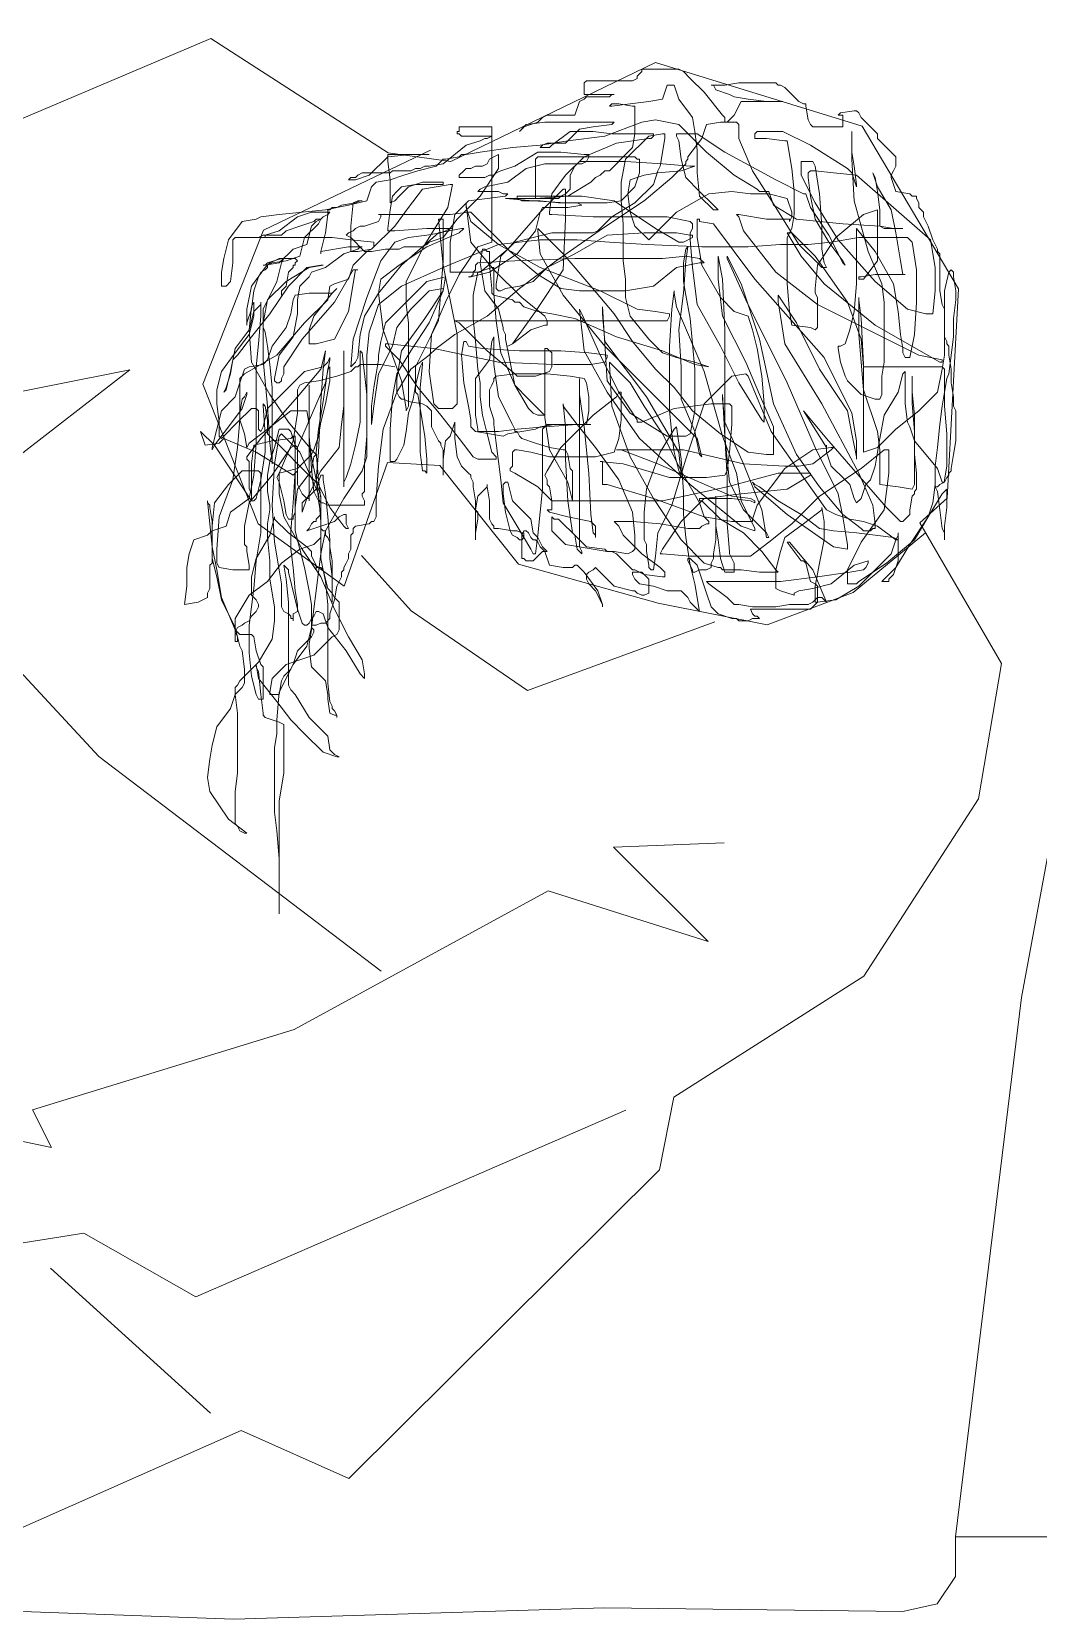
# Model space of a CAD drawing. Extents: x -23.8 to 23.6, y 264.2 to 287.5.
# Drawn here: x -16.142 to -15.783, y 279.706 to 280.273 of the extents above; entities that cross this region are included whole.
import ezdxf

# ---------------------------------------------------------------- set-up
doc = ezdxf.new("R2010")
doc.units = 0
doc.header["$LTSCALE"] = 4
doc.layers.add('MOBILIARIO', color=42, linetype='CONTINUOUS', lineweight=5)

# ---------------------------------------------------------------- blocks, each defined once
blk = doc.blocks.new('C-matri')
at = {"layer": 'MOBILIARIO'}
for points in [[(1.88053, -0.67558), (1.36226, -0.67558), (1.38577, -0.48339), (1.42496, -0.27158), (1.42928, -0.18298), (1.43291, -0.04912), (1.43758, 0.00798)], [(0.99848, -0.68603), (1.1077, -0.63771), (1.14607, -0.65474), (1.25672, -0.54478), (1.26185, -0.51888), (1.32963, -0.47579), (1.37043, -0.41255), (1.37863, -0.36437), (1.34951, -0.31417), (1.35933, -0.30535), (1.36333, -0.23076), (1.32901, -0.17281), (1.25539, -0.15012), (1.18241, -0.18545), (1.16013, -0.18237), (1.09683, -0.14155), (0.91306, -0.2195)], [(1.12205, -0.2331), (1.12205, -0.23145), (1.1237, -0.22981), (1.12452, -0.22487), (1.12617, -0.22323), (1.12617, -0.22241), (1.12699, -0.22241), (1.12699, -0.22158), (1.12782, -0.22076), (1.12699, -0.21994), (1.12205, -0.21994), (1.11712, -0.22158), (1.11629, -0.22241), (1.11547, -0.22241), (1.11629, -0.22241), (1.12123, -0.22158), (1.12617, -0.21665), (1.13111, -0.215), (1.13275, -0.20842), (1.1344, -0.20678), (1.13605, -0.20596), (1.13687, -0.20513), (1.13852, -0.20431), (1.13934, -0.20349), (1.13275, -0.20349), (1.12782, -0.20513), (1.12123, -0.21007), (1.11629, -0.21171), (1.11629, -0.21254), (1.11218, -0.21254), (1.11382, -0.21254), (1.11547, -0.21171), (1.12205, -0.21171), (1.1237, -0.21007), (1.12864, -0.20842), (1.13358, -0.20678), (1.1344, -0.20596), (1.13605, -0.20596), (1.13522, -0.2076), (1.13028, -0.21254), (1.12864, -0.21912), (1.1237, -0.22076), (1.11876, -0.22158), (1.11712, -0.22241), (1.11712, -0.22323), (1.11629, -0.22405), (1.11465, -0.22487), (1.11382, -0.22652), (1.11218, -0.23145), (1.11135, -0.23803), (1.10971, -0.24297), (1.10971, -0.24379), (1.10971, -0.23803), (1.11135, -0.22981), (1.11629, -0.22323), (1.11794, -0.22158), (1.11959, -0.22076), (1.12123, -0.21994), (1.12288, -0.21994), (1.12205, -0.22158), (1.12041, -0.22816), (1.11547, -0.23803), (1.11547, -0.24461), (1.11629, -0.24626), (1.11712, -0.25119), (1.11794, -0.25777), (1.11876, -0.266), (1.11876, -0.29314), (1.11876, -0.29232), (1.11794, -0.28574), (1.11712, -0.27258), (1.11547, -0.25613), (1.11547, -0.24297), (1.11712, -0.23474), (1.1237, -0.22816), (1.13193, -0.22323), (1.13687, -0.22241), (1.13605, -0.22241), (1.13111, -0.22323), (1.12452, -0.22981), (1.11794, -0.23968), (1.11135, -0.2479), (1.10641, -0.25448), (1.10477, -0.25613), (1.10394, -0.26106), (1.1023, -0.266), (1.10148, -0.26764), (1.1023, -0.26682), (1.10394, -0.26024), (1.10559, -0.25202), (1.11053, -0.24544), (1.11218, -0.23886), (1.11465, -0.23639), (1.11465, -0.23557), (1.11465, -0.2405), (1.11382, -0.25037), (1.113, -0.2586), (1.113, -0.2734), (1.11382, -0.27422), (1.11382, -0.2808), (1.11465, -0.28163), (1.11547, -0.27998), (1.11712, -0.2734), (1.1237, -0.26682), (1.13028, -0.26024), (1.13687, -0.2586), (1.13852, -0.25695), (1.13934, -0.25531), (1.13934, -0.25613), (1.13769, -0.26435), (1.13275, -0.27587), (1.12782, -0.28738), (1.12782, -0.30054), (1.12864, -0.30219), (1.12946, -0.30383), (1.13111, -0.30548), (1.13193, -0.30548), (1.13193, -0.3063), (1.13193, -0.26518), (1.13193, -0.28327), (1.13275, -0.29479), (1.13358, -0.30301), (1.13522, -0.3063), (1.13605, -0.31124), (1.13605, -0.31617), (1.13687, -0.31699), (1.13769, -0.31699), (1.13769, -0.31864), (1.13852, -0.31946), (1.13934, -0.3211), (1.13934, -0.32275), (1.14016, -0.32768), (1.14016, -0.34249), (1.14016, -0.33344), (1.13934, -0.32686), (1.13934, -0.32028), (1.13852, -0.31206), (1.13769, -0.30383), (1.13687, -0.2989), (1.13687, -0.29725), (1.13605, -0.29725), (1.1344, -0.30219), (1.12946, -0.30712), (1.12946, -0.31041), (1.13111, -0.30548), (1.13605, -0.29561), (1.14263, -0.28738), (1.14346, -0.27916), (1.14428, -0.27258), (1.14428, -0.25284), (1.14428, -0.30137), (1.14428, -0.29972), (1.1451, -0.29808), (1.14675, -0.29314), (1.14839, -0.28656), (1.15004, -0.27834), (1.15004, -0.25284), (1.15086, -0.25366), (1.15251, -0.26847), (1.15251, -0.28327), (1.15169, -0.29314), (1.15169, -0.30301), (1.15086, -0.30383), (1.15086, -0.30465), (1.15169, -0.3063), (1.15169, -0.30795), (1.13852, -0.30795), (1.13687, -0.30712), (1.13605, -0.30712), (1.13522, -0.30548), (1.1344, -0.2989), (1.13522, -0.28903), (1.13605, -0.27093), (1.13687, -0.25942), (1.13769, -0.25284), (1.13605, -0.25942), (1.12782, -0.26929), (1.11465, -0.28409), (1.10971, -0.29067), (1.10971, -0.2915), (1.11053, -0.29232), (1.11053, -0.30219), (1.11135, -0.30383), (1.11135, -0.3063), (1.11135, -0.29314), (1.11218, -0.28656), (1.11876, -0.28492), (1.12535, -0.28409), (1.12617, -0.28327), (1.12699, -0.28327), (1.12699, -0.31041), (1.12617, -0.31206), (1.12617, -0.31288), (1.12452, -0.31288), (1.1237, -0.31124), (1.12288, -0.3063), (1.12123, -0.29972), (1.12041, -0.29808), (1.12123, -0.29643), (1.12782, -0.29479), (1.13275, -0.28985), (1.13358, -0.28821), (1.13522, -0.28327), (1.13605, -0.27834), (1.13769, -0.27176), (1.13934, -0.26353), (1.13934, -0.2586), (1.13852, -0.25942), (1.13687, -0.27093), (1.13522, -0.2808), (1.1344, -0.28903), (1.13522, -0.2989), (1.13605, -0.30548), (1.13605, -0.31124), (1.1344, -0.31288), (1.1344, -0.3137), (1.13358, -0.3137), (1.13275, -0.31453), (1.13193, -0.31617), (1.13111, -0.31699), (1.13605, -0.31535), (1.14099, -0.3137), (1.14263, -0.31206), (1.14428, -0.31124), (1.1451, -0.31124), (1.1451, -0.31453), (1.14592, -0.31617), (1.1451, -0.31617), (1.14428, -0.31535), (1.13934, -0.30877), (1.1344, -0.2989), (1.13275, -0.29067), (1.13193, -0.28409), (1.13193, -0.27916), (1.13111, -0.27422), (1.12535, -0.27422), (1.11712, -0.2808), (1.11053, -0.28574), (1.10971, -0.28738), (1.10888, -0.28245), (1.10724, -0.27751), (1.10724, -0.27505), (1.10806, -0.27011), (1.10888, -0.26929), (1.10971, -0.26764), (1.10971, -0.26847), (1.10806, -0.2734), (1.10312, -0.27998), (1.09818, -0.28656), (1.09736, -0.28821), (1.09736, -0.28738), (1.09901, -0.2808), (1.10065, -0.27422), (1.10559, -0.26929), (1.10724, -0.26435), (1.10888, -0.25942), (1.11053, -0.2586), (1.11547, -0.25777), (1.11712, -0.25613), (1.11876, -0.25119), (1.1237, -0.24461), (1.12535, -0.23968), (1.12617, -0.23474), (1.12699, -0.2331), (1.13193, -0.23228), (1.14016, -0.23228), (1.14181, -0.23063), (1.14016, -0.23228), (1.13358, -0.2405), (1.13193, -0.24544), (1.13193, -0.25037), (1.1344, -0.25037), (1.14099, -0.24873), (1.14592, -0.23886), (1.14839, -0.22405), (1.14922, -0.22405), (1.14757, -0.22405), (1.14099, -0.23557), (1.12946, -0.24873), (1.12288, -0.2586), (1.12288, -0.26106), (1.12205, -0.26271), (1.12205, -0.26353), (1.12123, -0.26435), (1.12041, -0.26435), (1.11959, -0.26353), (1.11959, -0.26271), (1.12123, -0.25448), (1.12617, -0.2479), (1.12782, -0.23968), (1.12782, -0.23474), (1.12864, -0.22981), (1.13193, -0.22652), (1.13275, -0.22487), (1.13769, -0.22323), (1.14428, -0.2183), (1.14922, -0.21665), (1.15004, -0.21583), (1.15086, -0.21583), (1.14592, -0.21583), (1.13605, -0.21747), (1.13605, -0.2183), (1.13605, -0.21747), (1.13769, -0.21089), (1.13852, -0.20431), (1.13852, -0.20267), (1.13934, -0.20267), (1.14016, -0.20185), (1.14181, -0.20185), (1.14346, -0.20102), (1.14839, -0.2002), (1.15004, -0.19938), (1.15086, -0.19938), (1.14922, -0.19938), (1.14757, -0.2002), (1.14675, -0.20842), (1.14675, -0.21747), (1.14922, -0.21747), (1.15415, -0.21665), (1.16239, -0.20842), (1.16733, -0.20185), (1.17226, -0.19526), (1.1772, -0.19444), (1.18214, -0.19362), (1.18296, -0.19362), (1.18132, -0.20185), (1.17309, -0.215), (1.1665, -0.22816), (1.1665, -0.23639), (1.16733, -0.24297), (1.16733, -0.27258), (1.1665, -0.27422), (1.1665, -0.2734), (1.16486, -0.26353), (1.15827, -0.24544), (1.15662, -0.23228), (1.15745, -0.22734), (1.16403, -0.22241), (1.17391, -0.21583), (1.18543, -0.21089), (1.18708, -0.20925), (1.18626, -0.20925), (1.17803, -0.21089), (1.16486, -0.22241), (1.15662, -0.23228), (1.15169, -0.2405), (1.15004, -0.24708), (1.14922, -0.25531), (1.14839, -0.25695), (1.14675, -0.2586), (1.14757, -0.24873), (1.15251, -0.23392), (1.15745, -0.22076), (1.16239, -0.21418), (1.16733, -0.21254), (1.17391, -0.21171), (1.17885, -0.21089), (1.18049, -0.21007), (1.18214, -0.20925), (1.18296, -0.20925), (1.17391, -0.20925), (1.16239, -0.21007), (1.15992, -0.21007), (1.15992, -0.20925), (1.16074, -0.20267), (1.16156, -0.19773), (1.16321, -0.19609), (1.16486, -0.19444), (1.16979, -0.19362), (1.17967, -0.19362), (1.17967, -0.1928), (1.17226, -0.1928), (1.16733, -0.19444), (1.16568, -0.19609), (1.16403, -0.19773), (1.16239, -0.19938), (1.16074, -0.2002), (1.16074, -0.19197), (1.15992, -0.1854), (1.15992, -0.18293), (1.17473, -0.18293), (1.16815, -0.18293), (1.15992, -0.18375), (1.15333, -0.19033), (1.14839, -0.19197), (1.14592, -0.19197), (1.14675, -0.19115), (1.14839, -0.19115), (1.14922, -0.19033), (1.15086, -0.18951), (1.16074, -0.18951), (1.16156, -0.18869), (1.16815, -0.18869), (1.16979, -0.18786), (1.17144, -0.18786), (1.17309, -0.18704), (1.17473, -0.18704), (1.17967, -0.18622), (1.1879, -0.17964), (1.19284, -0.17799), (1.19449, -0.17717), (1.19531, -0.17717), (1.19696, -0.17635), (1.18626, -0.17635), (1.18543, -0.17553), (1.18461, -0.17553), (1.18461, -0.1747), (1.18543, -0.1747), (1.18543, -0.17306), (1.19696, -0.17306), (1.19696, -0.21418), (1.19202, -0.21583), (1.18543, -0.2257), (1.18049, -0.23557), (1.17556, -0.24708), (1.17473, -0.26024), (1.17638, -0.27176), (1.17803, -0.2734), (1.18296, -0.2734), (1.18461, -0.27176), (1.18461, -0.24708), (1.17967, -0.22241), (1.17803, -0.20596), (1.17967, -0.20596), (1.17967, -0.22076), (1.17803, -0.24215), (1.16979, -0.2586), (1.16979, -0.26764), (1.17062, -0.26847), (1.17144, -0.2734), (1.17309, -0.28327), (1.17391, -0.2915), (1.17391, -0.29643), (1.17309, -0.29561), (1.17226, -0.29561), (1.17144, -0.28903), (1.17144, -0.266), (1.17226, -0.25777), (1.17226, -0.25695), (1.17144, -0.2586), (1.16979, -0.26518), (1.16897, -0.27011), (1.16733, -0.27505), (1.1665, -0.28163), (1.16568, -0.28656), (1.16321, -0.2915), (1.16239, -0.29232), (1.16074, -0.29232), (1.16074, -0.2808), (1.16156, -0.26929), (1.16321, -0.26106), (1.16815, -0.25284), (1.17473, -0.24297), (1.17967, -0.23145), (1.18049, -0.22652), (1.17391, -0.22816), (1.16568, -0.23639), (1.15909, -0.24297), (1.15745, -0.24955), (1.15662, -0.25448), (1.15662, -0.25613), (1.1558, -0.26106), (1.15498, -0.266), (1.15415, -0.27258), (1.15415, -0.27916), (1.15498, -0.27258), (1.15662, -0.26106), (1.16156, -0.25119), (1.16321, -0.24461), (1.16815, -0.23803), (1.17473, -0.23145), (1.17967, -0.23063), (1.17967, -0.23145), (1.17309, -0.24132), (1.16486, -0.25284), (1.16321, -0.26271), (1.16321, -0.26764), (1.16403, -0.26929), (1.16486, -0.27011), (1.16568, -0.27011), (1.16733, -0.27093), (1.17226, -0.27176), (1.17391, -0.27258), (1.17556, -0.27422), (1.17556, -0.27998), (1.17803, -0.28492), (1.17885, -0.28574), (1.17885, -0.28656), (1.17967, -0.28821), (1.17967, -0.29725), (1.17967, -0.2915), (1.18049, -0.28492), (1.18214, -0.28327), (1.18379, -0.27834), (1.18379, -0.28409), (1.18461, -0.29067), (1.18626, -0.29396), (1.18708, -0.29479), (1.18873, -0.29643), (1.18955, -0.29725), (1.18955, -0.29808), (1.19037, -0.29972), (1.19037, -0.30137), (1.1912, -0.3063), (1.1912, -0.30959), (1.19202, -0.31041), (1.19202, -0.31288), (1.1912, -0.31781), (1.1912, -0.32028), (1.1912, -0.30959), (1.19202, -0.30465), (1.19531, -0.30137), (1.19531, -0.30054), (1.19531, -0.30137), (1.19613, -0.3063), (1.19613, -0.31288), (1.19696, -0.31453), (1.19778, -0.31535), (1.19778, -0.31617), (1.19943, -0.31617), (1.20437, -0.31699), (1.20601, -0.31699), (1.20766, -0.31781), (1.20848, -0.31781), (1.20848, -0.31946), (1.20766, -0.32028), (1.20683, -0.32028), (1.20601, -0.31946), (1.20437, -0.31864), (1.20354, -0.31699), (1.2019, -0.31041), (1.20107, -0.30383), (1.20107, -0.30054), (1.2019, -0.29972), (1.20272, -0.29972), (1.20437, -0.3063), (1.2093, -0.31124), (1.21095, -0.31288), (1.21177, -0.31781), (1.21342, -0.31946), (1.21506, -0.32275), (1.21671, -0.32439), (1.21506, -0.32439), (1.21342, -0.32604), (1.2126, -0.32686), (1.21177, -0.32768), (1.2093, -0.32768), (1.20848, -0.32686), (1.20766, -0.32686), (1.20766, -0.31864), (1.20848, -0.31699), (1.2093, -0.31699), (1.21013, -0.31781), (1.21095, -0.31946), (1.21177, -0.32028), (1.2126, -0.32028), (1.21342, -0.3211), (1.21424, -0.32275), (1.21589, -0.32439), (1.21753, -0.32933), (1.22247, -0.33015), (1.22577, -0.33015), (1.22659, -0.32933), (1.22741, -0.32933), (1.22824, -0.33015), (1.22988, -0.3318), (1.23482, -0.33838), (1.23647, -0.34331), (1.23647, -0.34413), (1.23647, -0.34331), (1.234, -0.33838), (1.23153, -0.33591), (1.2307, -0.33426), (1.2307, -0.33262), (1.23153, -0.3318), (1.23317, -0.33098), (1.234, -0.33015), (1.23564, -0.3318), (1.24058, -0.33673), (1.24717, -0.33838), (1.24799, -0.33838), (1.24881, -0.3392), (1.25046, -0.34002), (1.25128, -0.34002), (1.25293, -0.3392), (1.25293, -0.33426), (1.25046, -0.3318), (1.24717, -0.3318), (1.24717, -0.33262), (1.24799, -0.33426), (1.24964, -0.33591), (1.25458, -0.33673), (1.25951, -0.33838), (1.26445, -0.33838), (1.26692, -0.34084), (1.26774, -0.34249), (1.27104, -0.34578), (1.26939, -0.33591), (1.26774, -0.32933), (1.26692, -0.32768), (1.26692, -0.32686), (1.26774, -0.32686), (1.27021, -0.32933), (1.27186, -0.33426), (1.27351, -0.3392), (1.27515, -0.34413), (1.27762, -0.3466), (1.28256, -0.34825), (1.28421, -0.34825), (1.28503, -0.34907), (1.28832, -0.34907), (1.28997, -0.34825), (1.29244, -0.34825), (1.29161, -0.34742), (1.29079, -0.34742), (1.28997, -0.3466), (1.28915, -0.34496), (1.31055, -0.34496), (1.31302, -0.34249), (1.31302, -0.34084), (1.31466, -0.34084), (1.31548, -0.34167), (1.31631, -0.34249), (1.31137, -0.33098), (1.30314, -0.3211), (1.30232, -0.3211), (1.30725, -0.32768), (1.30808, -0.32768), (1.3089, -0.32851), (1.31055, -0.33509), (1.31219, -0.33591), (1.31302, -0.33673), (1.31302, -0.34084), (1.31137, -0.34249), (1.30972, -0.34331), (1.30314, -0.34331), (1.2982, -0.34413), (1.28997, -0.34413), (1.28503, -0.34331), (1.28338, -0.34331), (1.28256, -0.34249), (1.28092, -0.34084), (1.27433, -0.33591), (1.27351, -0.33509), (1.29985, -0.33509), (1.31302, -0.33344), (1.32454, -0.3318), (1.32948, -0.33098), (1.3303, -0.33015), (1.33113, -0.32851), (1.33113, -0.32768), (1.32619, -0.32933), (1.31795, -0.33591), (1.31137, -0.33755), (1.30643, -0.33838), (1.30479, -0.3392), (1.30479, -0.34002), (1.29985, -0.33838), (1.2982, -0.33755), (1.2982, -0.33098), (1.29985, -0.32439), (1.30149, -0.31946), (1.30808, -0.31453), (1.31466, -0.30959), (1.31466, -0.30877), (1.31548, -0.3137), (1.31548, -0.32028), (1.31384, -0.32851), (1.31219, -0.33673), (1.31219, -0.34249), (1.31302, -0.34249), (1.3196, -0.34167), (1.32783, -0.33673), (1.33442, -0.33015), (1.33936, -0.32522), (1.341, -0.32028), (1.34182, -0.31864), (1.34182, -0.31781), (1.34182, -0.32768), (1.34018, -0.33262), (1.33853, -0.33426), (1.33853, -0.33509), (1.33606, -0.33509), (1.341, -0.33015), (1.34594, -0.32193), (1.35253, -0.31206), (1.35746, -0.30383), (1.35911, -0.30219), (1.35911, -0.30877), (1.35829, -0.31535), (1.35829, -0.32028), (1.35829, -0.31781), (1.35746, -0.31617), (1.35664, -0.30959), (1.35582, -0.30301), (1.35499, -0.30137), (1.35499, -0.30054), (1.35417, -0.30712), (1.35253, -0.31206), (1.34759, -0.32028), (1.33771, -0.32851), (1.32783, -0.33509), (1.32701, -0.33591), (1.32372, -0.33591), (1.32372, -0.33098), (1.32866, -0.3211), (1.33689, -0.30959), (1.33853, -0.29643), (1.33853, -0.28821), (1.33689, -0.28821), (1.32866, -0.29479), (1.31384, -0.30465), (1.30396, -0.31453), (1.29573, -0.3211), (1.28915, -0.32604), (1.26774, -0.32604), (1.25787, -0.32522), (1.25704, -0.32522), (1.25787, -0.32357), (1.26445, -0.3137), (1.27268, -0.30548), (1.28585, -0.30383), (1.30232, -0.30219), (1.31055, -0.29725), (1.31055, -0.29643), (1.29902, -0.29643), (1.28092, -0.30137), (1.25787, -0.3063), (1.22577, -0.3063), (1.22412, -0.29972), (1.21753, -0.28821), (1.21589, -0.27669), (1.21589, -0.25202), (1.21671, -0.25202), (1.21836, -0.25366), (1.21836, -0.2586), (1.21753, -0.26024), (1.2126, -0.26189), (1.20601, -0.26189), (1.20519, -0.26106), (1.19531, -0.25284), (1.18543, -0.24297), (1.18379, -0.24215), (1.25951, -0.24215), (1.26034, -0.2405), (1.26034, -0.23968), (1.2554, -0.23886), (1.24881, -0.23803), (1.23564, -0.23145), (1.21424, -0.22323), (1.19943, -0.215), (1.18955, -0.20678), (1.1879, -0.20185), (1.1879, -0.2002), (1.1879, -0.20102), (1.18955, -0.21418), (1.19778, -0.22405), (1.20766, -0.23392), (1.21589, -0.2405), (1.21671, -0.24215), (1.21671, -0.24379), (1.21589, -0.24379), (1.21095, -0.24544), (1.20437, -0.25037), (1.20272, -0.25119), (1.20437, -0.25037), (1.2126, -0.23886), (1.22247, -0.22405), (1.2233, -0.20596), (1.2233, -0.19526), (1.22247, -0.19526), (1.21424, -0.20349), (1.20272, -0.21665), (1.19284, -0.22487), (1.18214, -0.22487), (1.18214, -0.21418), (1.18379, -0.20431), (1.18873, -0.19938), (1.19531, -0.19856), (1.2019, -0.19773), (1.20272, -0.19691), (1.20107, -0.19691), (1.19943, -0.19609), (1.19202, -0.19609), (1.19284, -0.19526), (1.19449, -0.19444), (1.20272, -0.1928), (1.2093, -0.18786), (1.21589, -0.18622), (1.22906, -0.18622), (1.2307, -0.1854), (1.23153, -0.18375), (1.23153, -0.18293), (1.22988, -0.18293), (1.22165, -0.18211), (1.21342, -0.18211), (1.20519, -0.18704), (1.20025, -0.18869), (1.1986, -0.18951), (1.19778, -0.19033), (1.19613, -0.19033), (1.19449, -0.19115), (1.18543, -0.19115), (1.18543, -0.19033), (1.18708, -0.18869), (1.1879, -0.18786), (1.18955, -0.18786), (1.1912, -0.18704), (1.19366, -0.18704), (1.19531, -0.18622), (1.19613, -0.18457), (1.19778, -0.18375), (1.19943, -0.18293), (1.19943, -0.18786), (1.19284, -0.19773), (1.18461, -0.20596), (1.17967, -0.21254), (1.17473, -0.21418), (1.17391, -0.215), (1.17226, -0.21583), (1.16568, -0.21583), (1.16403, -0.21665), (1.15909, -0.21665), (1.15415, -0.21747), (1.15169, -0.21747), (1.14675, -0.21254), (1.1451, -0.21171), (1.14592, -0.21089), (1.14757, -0.21007), (1.14839, -0.20925), (1.15004, -0.20842), (1.15169, -0.20842), (1.15662, -0.20678), (1.15745, -0.20513), (1.15745, -0.20431), (1.15662, -0.20431), (1.18214, -0.20431), (1.18873, -0.20349), (1.18955, -0.20349), (1.19531, -0.20925), (1.19696, -0.21089), (1.20354, -0.21747), (1.21342, -0.2257), (1.22165, -0.23063), (1.22824, -0.23145), (1.2447, -0.23145), (1.25458, -0.22981), (1.26281, -0.22323), (1.27104, -0.22158), (1.27268, -0.22158), (1.27104, -0.21994), (1.2661, -0.21912), (1.25787, -0.21994), (1.22659, -0.21994), (1.20519, -0.22076), (1.19202, -0.22158), (1.1912, -0.22241), (1.1912, -0.22405), (1.19037, -0.22487), (1.19037, -0.2257), (1.18955, -0.22652), (1.18873, -0.22652), (1.18955, -0.22652), (1.19613, -0.22487), (1.20601, -0.2183), (1.2126, -0.21007), (1.21424, -0.20349), (1.21506, -0.20185), (1.22412, -0.20185), (1.22906, -0.20102), (1.22741, -0.2002), (1.22083, -0.2002), (1.21424, -0.19938), (1.20766, -0.19938), (1.20601, -0.19856), (1.20601, -0.19773), (1.22906, -0.19773), (1.24058, -0.19938), (1.2554, -0.20925), (1.26363, -0.21418), (1.26527, -0.21418), (1.26857, -0.21254), (1.26857, -0.21171), (1.26774, -0.21171), (1.26281, -0.21089), (1.25128, -0.21089), (1.23811, -0.21171), (1.22659, -0.2183), (1.21671, -0.22323), (1.21177, -0.22816), (1.20683, -0.22981), (1.2019, -0.23063), (1.20025, -0.23145), (1.19943, -0.23145), (1.1986, -0.23063), (1.1986, -0.22899), (1.20025, -0.21912), (1.20519, -0.21418), (1.21177, -0.21254), (1.21836, -0.21089), (1.23317, -0.21089), (1.23482, -0.21007), (1.23976, -0.20513), (1.24799, -0.2002), (1.25458, -0.19362), (1.25622, -0.18869), (1.25704, -0.18704), (1.25869, -0.17717), (1.25869, -0.17553), (1.25787, -0.17553), (1.25293, -0.17635), (1.2447, -0.18457), (1.24305, -0.1928), (1.24305, -0.19938), (1.24387, -0.2076), (1.24387, -0.22076), (1.2447, -0.22734), (1.2447, -0.23392), (1.24634, -0.2405), (1.25293, -0.24873), (1.25787, -0.25366), (1.26281, -0.25531), (1.26939, -0.25695), (1.27433, -0.2586), (1.26939, -0.25777), (1.25787, -0.25284), (1.2414, -0.2479), (1.22659, -0.24132), (1.21836, -0.23968), (1.21342, -0.23886), (1.20848, -0.23721), (1.20683, -0.23557), (1.20519, -0.23557), (1.20437, -0.23474), (1.19778, -0.2331), (1.19696, -0.23228), (1.19696, -0.23063), (1.19613, -0.22241), (1.19613, -0.21747), (1.19531, -0.21747), (1.19449, -0.21665), (1.19366, -0.21665), (1.19284, -0.22158), (1.19449, -0.23145), (1.19943, -0.23803), (1.20107, -0.24461), (1.20107, -0.24544), (1.2019, -0.24708), (1.2019, -0.24873), (1.20354, -0.25695), (1.20519, -0.26518), (1.21013, -0.27011), (1.21506, -0.27505), (1.21589, -0.27587), (1.21342, -0.27587), (1.21177, -0.27505), (1.21013, -0.2734), (1.20519, -0.26518), (1.20025, -0.25366), (1.1986, -0.24215), (1.19778, -0.23228), (1.19778, -0.22323), (1.19696, -0.22323), (1.19202, -0.22487), (1.19037, -0.2331), (1.19037, -0.24132), (1.1912, -0.24955), (1.19202, -0.25942), (1.19284, -0.26435), (1.19284, -0.26929), (1.19366, -0.27587), (1.19531, -0.28245), (1.19696, -0.28903), (1.1986, -0.29067), (1.1986, -0.2915), (1.19202, -0.2915), (1.19037, -0.29067), (1.18543, -0.28409), (1.17885, -0.27587), (1.17062, -0.266), (1.16403, -0.25613), (1.15909, -0.25119), (1.15909, -0.25037), (1.15992, -0.25037), (1.17638, -0.25202), (1.19943, -0.25695), (1.21918, -0.25777), (1.23235, -0.25777), (1.23729, -0.25695), (1.23811, -0.25531), (1.23811, -0.25448), (1.23153, -0.25366), (1.22165, -0.25284), (1.20683, -0.25284), (1.19366, -0.25202), (1.18873, -0.25119), (1.1879, -0.24955), (1.18708, -0.24955), (1.18626, -0.25448), (1.18708, -0.26435), (1.18873, -0.27258), (1.18955, -0.27751), (1.18955, -0.27998), (1.1912, -0.28163), (1.19613, -0.28245), (1.20107, -0.28327), (1.20272, -0.28245), (1.20766, -0.28163), (1.2126, -0.2808), (1.21424, -0.27998), (1.21918, -0.27916), (1.2307, -0.27916), (1.23153, -0.27422), (1.23153, -0.26929), (1.2307, -0.26435), (1.22988, -0.26271), (1.22494, -0.26189), (1.21671, -0.26106), (1.20519, -0.26106), (1.1986, -0.26189), (1.19778, -0.26271), (1.19778, -0.26353), (1.19696, -0.26518), (1.19613, -0.26682), (1.19613, -0.27258), (1.19778, -0.27751), (1.19778, -0.27916), (1.1986, -0.28574), (1.20025, -0.2989), (1.20107, -0.30712), (1.20601, -0.31535), (1.21095, -0.32357), (1.21177, -0.32522), (1.2126, -0.32522), (1.21342, -0.31864), (1.21424, -0.31041), (1.21506, -0.30219), (1.21506, -0.2808), (1.21671, -0.27916), (1.23235, -0.27916), (1.22741, -0.27916), (1.21589, -0.27998), (1.20601, -0.2808), (1.19943, -0.28163), (1.19202, -0.28163), (1.19202, -0.2808), (1.1912, -0.27587), (1.1912, -0.26271), (1.19613, -0.25613), (1.19696, -0.24955), (1.19778, -0.2479), (1.19778, -0.25777), (1.19943, -0.26929), (1.20437, -0.27916), (1.20519, -0.2808), (1.20519, -0.28163), (1.20601, -0.28163), (1.20683, -0.28327), (1.20766, -0.28409), (1.2126, -0.28574), (1.21753, -0.28738), (1.22247, -0.28821), (1.2233, -0.28821), (1.22412, -0.28985), (1.22494, -0.29479), (1.22577, -0.29561), (1.22577, -0.3063), (1.21836, -0.3063), (1.21342, -0.30137), (1.20519, -0.29643), (1.20354, -0.29561), (1.20354, -0.29479), (1.20437, -0.29396), (1.20437, -0.28903), (1.20519, -0.28821), (1.20601, -0.28821), (1.21095, -0.28903), (1.21753, -0.29067), (1.234, -0.29067), (1.24058, -0.28903), (1.24223, -0.28409), (1.24305, -0.27751), (1.24305, -0.26764), (1.24223, -0.26764), (1.2414, -0.26929), (1.23317, -0.27587), (1.22165, -0.28738), (1.21671, -0.29561), (1.21589, -0.29725), (1.21671, -0.2989), (1.21671, -0.30054), (1.21753, -0.30137), (1.21836, -0.3063), (1.21836, -0.30959), (1.21671, -0.30959), (1.21753, -0.31041), (1.22412, -0.31206), (1.23235, -0.3137), (1.234, -0.31535), (1.234, -0.31946), (1.234, -0.31864), (1.23317, -0.31781), (1.23235, -0.31124), (1.23153, -0.29643), (1.22988, -0.27998), (1.22824, -0.26847), (1.22824, -0.26271), (1.22824, -0.32275), (1.22906, -0.32439), (1.22906, -0.32522), (1.22741, -0.32357), (1.22659, -0.31864), (1.22165, -0.3137), (1.22083, -0.31288), (1.21918, -0.31288), (1.21836, -0.31206), (1.21836, -0.31699), (1.2233, -0.32193), (1.23317, -0.32357), (1.23811, -0.32439), (1.24058, -0.32439), (1.24552, -0.32522), (1.24717, -0.32439), (1.24799, -0.32357), (1.24799, -0.31864), (1.24717, -0.31041), (1.24223, -0.2989), (1.234, -0.28738), (1.22741, -0.27916), (1.22247, -0.27258), (1.22247, -0.27176), (1.2233, -0.27998), (1.2233, -0.2915), (1.22412, -0.3063), (1.22577, -0.31781), (1.2307, -0.32275), (1.23729, -0.32357), (1.23811, -0.32439), (1.23976, -0.32439), (1.2414, -0.32522), (1.24552, -0.32933), (1.24717, -0.33098), (1.24799, -0.33098), (1.25128, -0.33262), (1.25787, -0.33344), (1.25869, -0.33344), (1.25869, -0.3318), (1.25704, -0.33015), (1.25046, -0.32522), (1.24552, -0.32028), (1.24387, -0.31864), (1.24223, -0.31535), (1.24058, -0.3137), (1.24717, -0.3137), (1.25704, -0.31453), (1.26692, -0.31617), (1.27104, -0.31617), (1.27186, -0.31535), (1.27351, -0.31453), (1.27433, -0.31453), (1.27433, -0.3137), (1.27268, -0.31206), (1.27104, -0.30712), (1.26445, -0.29561), (1.25787, -0.28245), (1.25128, -0.27258), (1.24634, -0.26435), (1.23976, -0.25777), (1.23893, -0.25695), (1.23893, -0.25777), (1.23976, -0.27258), (1.24634, -0.29067), (1.25458, -0.30548), (1.26445, -0.32028), (1.27268, -0.32851), (1.27762, -0.33015), (1.27845, -0.33015), (1.27927, -0.33098), (1.28585, -0.33098), (1.29244, -0.3318), (1.29902, -0.3318), (1.2982, -0.33098), (1.29326, -0.32439), (1.28668, -0.31781), (1.27845, -0.31288), (1.27186, -0.3063), (1.27104, -0.3063), (1.27104, -0.30548), (1.28256, -0.30548), (1.28915, -0.3063), (1.29079, -0.30712), (1.29079, -0.3063), (1.28915, -0.30548), (1.28256, -0.30465), (1.27104, -0.29972), (1.25622, -0.29314), (1.24305, -0.28821), (1.2414, -0.28821), (1.26527, -0.28821), (1.28668, -0.29314), (1.30149, -0.29396), (1.30643, -0.29396), (1.31137, -0.29314), (1.31795, -0.28821), (1.31878, -0.28738), (1.31795, -0.28738), (1.31137, -0.28821), (1.30149, -0.29479), (1.29161, -0.30795), (1.28997, -0.31288), (1.28997, -0.3137), (1.28256, -0.3137), (1.27268, -0.31206), (1.25458, -0.30548), (1.23811, -0.30054), (1.23647, -0.30054), (1.23647, -0.29232), (1.23564, -0.29232), (1.24387, -0.29314), (1.26034, -0.29808), (1.27351, -0.29808), (1.28009, -0.29725), (1.28092, -0.29561), (1.28174, -0.28903), (1.28256, -0.27916), (1.28256, -0.27258), (1.28174, -0.27176), (1.27515, -0.27176), (1.26198, -0.2734), (1.25046, -0.27834), (1.24881, -0.27834), (1.24881, -0.27751), (1.24223, -0.26764), (1.23564, -0.25448), (1.22906, -0.23968), (1.22824, -0.23803), (1.22988, -0.25284), (1.23811, -0.26764), (1.24964, -0.28409), (1.26774, -0.30054), (1.28585, -0.31535), (1.29079, -0.31699), (1.29079, -0.31617), (1.28585, -0.3063), (1.28421, -0.29643), (1.27927, -0.28327), (1.27268, -0.26024), (1.26281, -0.23721), (1.26198, -0.23228), (1.26198, -0.23145), (1.26116, -0.23803), (1.26034, -0.25119), (1.26034, -0.27422), (1.26116, -0.28245), (1.26198, -0.28903), (1.26363, -0.29561), (1.26445, -0.29725), (1.26363, -0.28903), (1.25211, -0.26929), (1.23729, -0.24955), (1.23647, -0.23968), (1.23647, -0.23721), (1.23811, -0.26353), (1.24634, -0.27505), (1.25951, -0.28327), (1.2661, -0.28327), (1.26774, -0.28245), (1.26939, -0.27422), (1.26939, -0.25942), (1.26774, -0.24132), (1.2661, -0.2331), (1.26527, -0.22816), (1.26527, -0.22158), (1.2661, -0.21665), (1.26692, -0.21583), (1.2661, -0.22076), (1.26527, -0.23228), (1.26363, -0.24544), (1.26445, -0.2586), (1.26445, -0.27011), (1.26939, -0.28163), (1.27104, -0.28985), (1.27186, -0.29067), (1.27021, -0.28409), (1.2554, -0.26929), (1.23729, -0.25119), (1.22247, -0.2331), (1.21424, -0.2183), (1.21342, -0.21007), (1.21342, -0.20925), (1.21424, -0.21007), (1.22247, -0.2183), (1.23235, -0.22981), (1.24058, -0.23968), (1.24717, -0.24955), (1.2554, -0.25942), (1.26198, -0.266), (1.26857, -0.27422), (1.27845, -0.28245), (1.28832, -0.28903), (1.29491, -0.28985), (1.29738, -0.28985), (1.29738, -0.27998), (1.29244, -0.26847), (1.2875, -0.25695), (1.27927, -0.2405), (1.27762, -0.22734), (1.27762, -0.21912), (1.27927, -0.22734), (1.28009, -0.24544), (1.28009, -0.28327), (1.28174, -0.29972), (1.28668, -0.30959), (1.29491, -0.31781), (1.29573, -0.31946), (1.29491, -0.31946), (1.29326, -0.30959), (1.28668, -0.29314), (1.28009, -0.27834), (1.27927, -0.27011), (1.27927, -0.26847), (1.28009, -0.28327), (1.28092, -0.29808), (1.28092, -0.31453), (1.28174, -0.32439), (1.28174, -0.32522), (1.28338, -0.32851), (1.28338, -0.3318), (1.28009, -0.3318), (1.27845, -0.32686), (1.27762, -0.32028), (1.2768, -0.31535), (1.2768, -0.30465), (1.2768, -0.32028), (1.27598, -0.32522), (1.27598, -0.32686), (1.27515, -0.32851), (1.27515, -0.33015), (1.27351, -0.33098), (1.27104, -0.33098), (1.26939, -0.3318), (1.26857, -0.3318), (1.26857, -0.33098), (1.26774, -0.32933), (1.2661, -0.31946), (1.26527, -0.31124), (1.26527, -0.30301), (1.26445, -0.2915), (1.26281, -0.27998), (1.26198, -0.2808), (1.25704, -0.28903), (1.25211, -0.30219), (1.25128, -0.31041), (1.25128, -0.32028), (1.25211, -0.32193), (1.25211, -0.32439), (1.25293, -0.32933), (1.25293, -0.33015), (1.25375, -0.33098), (1.25458, -0.33098), (1.2554, -0.32604), (1.25622, -0.31781), (1.26116, -0.30795), (1.2661, -0.2915), (1.27268, -0.27176), (1.28256, -0.26189), (1.2875, -0.26106), (1.28832, -0.26189), (1.29655, -0.28163), (1.30808, -0.29808), (1.31631, -0.30959), (1.3196, -0.31124), (1.32454, -0.31288), (1.32948, -0.3137), (1.33442, -0.31535), (1.341, -0.32028), (1.34182, -0.32028), (1.34018, -0.31946), (1.33359, -0.31864), (1.32701, -0.31781), (1.31878, -0.31699), (1.31384, -0.31617), (1.30725, -0.31124), (1.29902, -0.3063), (1.29244, -0.30137), (1.29079, -0.30054), (1.28997, -0.29972), (1.29079, -0.30137), (1.30232, -0.31124), (1.31878, -0.32275), (1.32372, -0.32357), (1.32372, -0.32193), (1.32289, -0.31699), (1.32207, -0.31206), (1.32042, -0.30383), (1.31219, -0.28738), (1.30232, -0.26435), (1.2875, -0.23474), (1.28092, -0.21994), (1.28092, -0.21912), (1.28585, -0.22899), (1.29244, -0.24873), (1.29738, -0.27176), (1.30561, -0.28985), (1.31384, -0.30137), (1.32207, -0.31124), (1.32866, -0.31617), (1.32948, -0.31699), (1.33195, -0.31699), (1.33277, -0.31617), (1.33359, -0.31617), (1.33359, -0.31453), (1.33277, -0.30795), (1.32783, -0.29643), (1.31466, -0.27176), (1.30149, -0.25037), (1.29985, -0.2405), (1.29902, -0.23557), (1.29902, -0.2331), (1.30561, -0.24297), (1.31384, -0.25942), (1.32372, -0.27422), (1.32536, -0.28245), (1.32701, -0.29067), (1.32701, -0.2915), (1.32701, -0.28492), (1.32536, -0.27505), (1.31548, -0.25531), (1.29079, -0.22734), (1.27598, -0.2076), (1.27104, -0.20678), (1.27104, -0.20596), (1.27021, -0.20596), (1.27021, -0.21254), (1.27186, -0.22241), (1.27845, -0.23392), (1.28338, -0.23886), (1.28832, -0.2405), (1.28997, -0.24544), (1.29161, -0.25202), (1.29326, -0.26189), (1.29408, -0.27176), (1.29408, -0.27834), (1.29326, -0.27751), (1.28503, -0.26435), (1.27845, -0.25119), (1.27021, -0.23639), (1.26857, -0.22323), (1.26774, -0.21336), (1.26774, -0.21089), (1.26857, -0.20925), (1.26857, -0.2076), (1.26774, -0.20678), (1.25951, -0.20513), (1.23317, -0.20513), (1.21836, -0.20431), (1.21753, -0.20431), (1.21753, -0.20349), (1.21836, -0.19691), (1.2233, -0.19033), (1.22988, -0.18375), (1.2414, -0.17882), (1.25293, -0.17717), (1.25375, -0.17717), (1.25458, -0.17635), (1.25458, -0.17553), (1.23976, -0.17553), (1.23317, -0.1747), (1.22494, -0.1747), (1.21836, -0.17964), (1.21753, -0.18046), (1.21424, -0.18046), (1.21506, -0.17964), (1.21671, -0.17882), (1.2233, -0.17882), (1.22824, -0.17388), (1.23317, -0.17306), (1.23976, -0.17224), (1.24058, -0.17141), (1.21589, -0.17141), (1.2093, -0.17224), (1.20766, -0.17388), (1.20683, -0.1747), (1.20848, -0.17306), (1.21342, -0.17141), (1.21506, -0.16977), (1.21671, -0.16895), (1.22659, -0.16895), (1.22824, -0.16401), (1.22988, -0.16319), (1.2307, -0.16237), (1.23893, -0.16237), (1.23976, -0.16154), (1.24058, -0.16154), (1.22988, -0.16154), (1.22988, -0.15743), (1.2307, -0.15661), (1.24717, -0.15661), (1.24881, -0.15579), (1.24881, -0.15496), (1.25046, -0.15332), (1.25046, -0.1525), (1.26363, -0.1525), (1.26527, -0.15332), (1.26774, -0.15579), (1.27268, -0.16072), (1.27927, -0.16895), (1.28009, -0.16977), (1.28009, -0.17141), (1.28092, -0.17141), (1.28174, -0.17059), (1.28338, -0.16895), (1.28585, -0.16401), (1.30067, -0.16401), (1.29491, -0.16401), (1.28832, -0.16319), (1.28338, -0.16237), (1.28174, -0.16154), (1.2768, -0.1599), (1.27598, -0.15825), (1.27515, -0.15825), (1.28009, -0.15825), (1.28503, -0.15743), (1.2982, -0.15743), (1.29902, -0.15825), (1.29985, -0.15825), (1.30149, -0.15908), (1.30643, -0.16401), (1.30808, -0.16483), (1.3089, -0.16483), (1.3089, -0.16566), (1.30972, -0.17059), (1.31055, -0.17224), (1.31137, -0.17306), (1.32207, -0.17306), (1.32207, -0.16895), (1.32042, -0.16895), (1.32125, -0.16812), (1.32619, -0.1673), (1.32701, -0.1673), (1.32783, -0.16812), (1.32866, -0.16977), (1.33113, -0.17224), (1.33277, -0.17388), (1.33442, -0.17553), (1.33442, -0.17717), (1.33936, -0.18211), (1.341, -0.18375), (1.341, -0.18704), (1.34018, -0.18869), (1.33936, -0.19033), (1.33936, -0.19115), (1.341, -0.19609), (1.34594, -0.19691), (1.34676, -0.19773), (1.34841, -0.19773), (1.34841, -0.19856), (1.34923, -0.2002), (1.34923, -0.20185), (1.35088, -0.20349), (1.35088, -0.20513), (1.35253, -0.20842), (1.35417, -0.21336), (1.35582, -0.21665), (1.35582, -0.21747), (1.35664, -0.2183), (1.35664, -0.23145), (1.35746, -0.23639), (1.35829, -0.23803), (1.35829, -0.2479), (1.35911, -0.24955), (1.35911, -0.25037), (1.35993, -0.25119), (1.35993, -0.25448), (1.36076, -0.25942), (1.36076, -0.26435), (1.36158, -0.26929), (1.36158, -0.27258), (1.3624, -0.27422), (1.3624, -0.28492), (1.36158, -0.28985), (1.36076, -0.29479), (1.36076, -0.29561), (1.35993, -0.29643), (1.35993, -0.29725), (1.35911, -0.29808), (1.35829, -0.29972), (1.35664, -0.30054), (1.35582, -0.30137), (1.35499, -0.30137), (1.35499, -0.29396), (1.35582, -0.28738), (1.35664, -0.27916), (1.35746, -0.27258), (1.35829, -0.26764), (1.35911, -0.26271), (1.35993, -0.26106), (1.36158, -0.2479), (1.36158, -0.24132), (1.3624, -0.23474), (1.3624, -0.23145), (1.36158, -0.22652), (1.36158, -0.22487), (1.36076, -0.22405), (1.35993, -0.22487), (1.35829, -0.23145), (1.35829, -0.25448), (1.35746, -0.25942), (1.35582, -0.26764), (1.34923, -0.27422), (1.341, -0.2808), (1.33442, -0.28738), (1.32948, -0.28903), (1.32948, -0.25777), (1.32866, -0.24132), (1.32783, -0.23474), (1.32783, -0.23392), (1.32783, -0.24708), (1.32948, -0.26682), (1.33442, -0.28163), (1.33524, -0.28821), (1.33524, -0.30054), (1.34182, -0.30137), (1.34676, -0.30219), (1.34759, -0.30054), (1.34759, -0.27587), (1.34676, -0.26764), (1.34676, -0.26189), (1.34676, -0.27176), (1.34759, -0.28163), (1.34759, -0.28985), (1.34841, -0.29643), (1.34841, -0.30219), (1.34759, -0.30301), (1.34759, -0.30383), (1.34676, -0.30465), (1.34594, -0.30959), (1.34594, -0.31124), (1.34347, -0.3137), (1.34265, -0.3137), (1.33771, -0.30877), (1.31631, -0.28409), (1.30808, -0.27422), (1.31631, -0.28738), (1.31631, -0.28656), (1.31631, -0.28903), (1.31795, -0.29396), (1.32289, -0.2989), (1.32454, -0.30054), (1.32619, -0.30548), (1.32701, -0.30712), (1.32866, -0.30548), (1.3303, -0.30054), (1.33195, -0.2989), (1.33359, -0.29396), (1.33442, -0.28903), (1.33524, -0.28409), (1.33689, -0.27587), (1.34182, -0.26764), (1.34347, -0.26106), (1.34429, -0.26024), (1.34429, -0.27176), (1.34512, -0.27834), (1.34594, -0.27998), (1.34759, -0.28492), (1.35582, -0.29479), (1.35746, -0.29972), (1.35829, -0.29972), (1.35829, -0.2989), (1.35911, -0.29396), (1.35911, -0.28245), (1.35829, -0.27258), (1.35829, -0.25942), (1.35746, -0.2586), (1.32948, -0.2586), (1.32866, -0.24873), (1.32372, -0.23557), (1.31219, -0.21912), (1.30396, -0.21089), (1.30232, -0.21089), (1.30725, -0.21912), (1.31548, -0.22899), (1.33359, -0.24379), (1.35664, -0.25695), (1.35746, -0.25695), (1.35746, -0.25613), (1.34923, -0.25448), (1.33277, -0.24626), (1.31302, -0.23639), (1.2982, -0.22487), (1.28668, -0.21007), (1.28503, -0.20513), (1.28421, -0.20431), (1.28503, -0.20431), (1.29491, -0.20596), (1.30314, -0.20596), (1.30314, -0.20678), (1.30396, -0.20513), (1.30396, -0.20349), (1.30232, -0.19856), (1.29573, -0.19691), (1.28915, -0.19691), (1.28256, -0.19609), (1.27433, -0.19691), (1.26281, -0.20349), (1.25458, -0.21171), (1.25293, -0.21336), (1.24799, -0.20842), (1.24634, -0.20349), (1.24552, -0.19691), (1.24634, -0.19197), (1.25128, -0.19033), (1.25622, -0.18951), (1.26445, -0.18869), (1.26939, -0.18704), (1.26774, -0.18704), (1.25787, -0.18622), (1.2447, -0.1854), (1.22824, -0.1854), (1.22659, -0.18704), (1.22494, -0.19033), (1.22494, -0.19526), (1.2233, -0.19691), (1.22165, -0.19773), (1.22083, -0.19856), (1.2126, -0.19856), (1.2126, -0.18457), (1.21342, -0.18375), (1.24799, -0.18375), (1.24881, -0.18457), (1.24964, -0.18457), (1.24964, -0.18951), (1.24799, -0.19444), (1.24305, -0.19938), (1.23811, -0.2002), (1.2233, -0.2002), (1.21177, -0.19938), (1.2019, -0.19856), (1.2126, -0.19856), (1.22412, -0.19773), (1.23235, -0.1928), (1.234, -0.19115), (1.23564, -0.19033), (1.23729, -0.18869), (1.23893, -0.18869), (1.24552, -0.18211), (1.24717, -0.18046), (1.24799, -0.17553), (1.24799, -0.16566), (1.24717, -0.16566), (1.24223, -0.16483), (1.23976, -0.16483), (1.23893, -0.16566), (1.23976, -0.16566), (1.24634, -0.16483), (1.25293, -0.16401), (1.25787, -0.16319), (1.25951, -0.15825), (1.26198, -0.15825), (1.26363, -0.16319), (1.26857, -0.16977), (1.26939, -0.1747), (1.27021, -0.18128), (1.27021, -0.18951), (1.27104, -0.19773), (1.27598, -0.20267), (1.27762, -0.20267), (1.27598, -0.20102), (1.27104, -0.19609), (1.2661, -0.19115), (1.26445, -0.18457), (1.26363, -0.17799), (1.26281, -0.17635), (1.26281, -0.17553), (1.27021, -0.17553), (1.28009, -0.18211), (1.2982, -0.19197), (1.30808, -0.19691), (1.3089, -0.19691), (1.31055, -0.20185), (1.31713, -0.21171), (1.32207, -0.22158), (1.32289, -0.22241), (1.32207, -0.22076), (1.31713, -0.21418), (1.31219, -0.20596), (1.31055, -0.19773), (1.30972, -0.19115), (1.30972, -0.18951), (1.31055, -0.18869), (1.31219, -0.18869), (1.31878, -0.18951), (1.32701, -0.19033), (1.34018, -0.20185), (1.35335, -0.21336), (1.35499, -0.22323), (1.35499, -0.23145), (1.35417, -0.23968), (1.3517, -0.23968), (1.34512, -0.23803), (1.33359, -0.22816), (1.32042, -0.21336), (1.31219, -0.2002), (1.30725, -0.19033), (1.30725, -0.1854), (1.31137, -0.1854), (1.31219, -0.18704), (1.31384, -0.19691), (1.31466, -0.20842), (1.31466, -0.21665), (1.31548, -0.22158), (1.31631, -0.22323), (1.31466, -0.22323), (1.31302, -0.22158), (1.30643, -0.215), (1.2982, -0.20185), (1.28997, -0.18869), (1.28503, -0.17717), (1.28503, -0.17224), (1.28421, -0.17141), (1.27845, -0.17141), (1.27351, -0.17224), (1.27186, -0.17717), (1.26692, -0.18375), (1.26692, -0.18457), (1.2661, -0.1854), (1.2661, -0.18622), (1.26116, -0.19115), (1.25128, -0.19938), (1.23647, -0.20925), (1.22, -0.22076), (1.20683, -0.23063), (1.19531, -0.2405), (1.18379, -0.24708), (1.1772, -0.25202), (1.17473, -0.25448), (1.16815, -0.25942), (1.16321, -0.26764), (1.15827, -0.2808), (1.15662, -0.29396), (1.1558, -0.30548), (1.1558, -0.31206), (1.15498, -0.3137), (1.15415, -0.3137), (1.15333, -0.31453), (1.14839, -0.31535), (1.14757, -0.31617), (1.14757, -0.31781), (1.14675, -0.31864), (1.14675, -0.32357), (1.14592, -0.32522), (1.14592, -0.32686), (1.1451, -0.32851), (1.14428, -0.33015), (1.14428, -0.33098), (1.14346, -0.3318), (1.14346, -0.33344), (1.14181, -0.33673), (1.14099, -0.34167), (1.13934, -0.3466), (1.13934, -0.34825), (1.13769, -0.34989), (1.13605, -0.34989), (1.1344, -0.35071), (1.13275, -0.35071), (1.13275, -0.35154), (1.13358, -0.35236), (1.13358, -0.35318), (1.13275, -0.35483), (1.12782, -0.35976), (1.12617, -0.3647), (1.12535, -0.36634), (1.12288, -0.36881), (1.12205, -0.37045), (1.12123, -0.37539), (1.11794, -0.37539), (1.11794, -0.37457), (1.11876, -0.36963), (1.1237, -0.3647), (1.12864, -0.36305), (1.13358, -0.36141), (1.14016, -0.35483), (1.14181, -0.354), (1.14263, -0.35236), (1.14263, -0.34249), (1.14099, -0.34084), (1.14016, -0.3392), (1.13852, -0.33755), (1.13687, -0.33098), (1.13605, -0.33015), (1.1344, -0.33015), (1.1344, -0.33098), (1.1344, -0.32933), (1.13275, -0.32604), (1.13275, -0.32439), (1.13111, -0.32275), (1.12452, -0.31781), (1.11959, -0.31288), (1.11959, -0.31206), (1.11794, -0.31864), (1.113, -0.32686), (1.11135, -0.33344), (1.11135, -0.34002), (1.11218, -0.34084), (1.113, -0.34167), (1.11382, -0.34331), (1.11382, -0.34413), (1.113, -0.34578), (1.11135, -0.34742), (1.11053, -0.34907), (1.10888, -0.34989), (1.10806, -0.35071), (1.10641, -0.35154), (1.10559, -0.35318), (1.10641, -0.35483), (1.10641, -0.35647), (1.10559, -0.35647), (1.10559, -0.34825), (1.11053, -0.34002), (1.11712, -0.33509), (1.12205, -0.32851), (1.12864, -0.32357), (1.13358, -0.32193), (1.13605, -0.31946), (1.13605, -0.30465), (1.1344, -0.29972), (1.12946, -0.29479), (1.12288, -0.28821), (1.11794, -0.28327), (1.11712, -0.28245), (1.11712, -0.27751), (1.11629, -0.27258), (1.11547, -0.27176), (1.11547, -0.27258), (1.11629, -0.28245), (1.11629, -0.28903), (1.11465, -0.2989), (1.113, -0.30548), (1.11218, -0.3063), (1.11135, -0.3063), (1.09818, -0.28656), (1.09325, -0.28163), (1.09489, -0.28656), (1.09983, -0.28574), (1.10148, -0.28409), (1.113, -0.28903), (1.12617, -0.29725), (1.12782, -0.29561), (1.12782, -0.28738), (1.12699, -0.28656), (1.12535, -0.28163), (1.12452, -0.2808), (1.12123, -0.2808), (1.11959, -0.28738), (1.11794, -0.29232), (1.11712, -0.29725), (1.11712, -0.30301), (1.11794, -0.30795), (1.11794, -0.30959), (1.11712, -0.31453), (1.11712, -0.31946), (1.11794, -0.32768), (1.11794, -0.33426), (1.11959, -0.34413), (1.11959, -0.34907), (1.11876, -0.35565), (1.11382, -0.36387), (1.10724, -0.37045), (1.10641, -0.3721), (1.10559, -0.37292), (1.10559, -0.37539), (1.10641, -0.38197), (1.10641, -0.40335), (1.10559, -0.40993), (1.10559, -0.42145), (1.10641, -0.42227), (1.10724, -0.42392), (1.10888, -0.42474), (1.10971, -0.42474), (1.10312, -0.4198), (1.09654, -0.40993), (1.09571, -0.405), (1.09654, -0.39842), (1.09736, -0.39348), (1.09901, -0.3869), (1.10394, -0.38032), (1.10559, -0.37539), (1.10724, -0.37374), (1.10806, -0.37292), (1.10888, -0.37128), (1.10888, -0.36634), (1.10806, -0.35976), (1.10724, -0.35812), (1.10559, -0.35154), (1.10065, -0.34167), (1.09901, -0.33344), (1.09736, -0.32686), (1.09736, -0.3137), (1.09654, -0.30877), (1.09654, -0.30795), (1.09571, -0.30712), (1.09571, -0.3063), (1.09654, -0.31453), (1.09736, -0.32275), (1.09901, -0.33098), (1.10065, -0.34084), (1.10559, -0.35236), (1.10724, -0.354), (1.11135, -0.354), (1.11218, -0.35483), (1.113, -0.35976), (1.11465, -0.3647), (1.11547, -0.36552), (1.11547, -0.37703), (1.11382, -0.37703), (1.113, -0.37539), (1.11135, -0.36881), (1.11053, -0.36058), (1.11053, -0.35071), (1.11135, -0.34413), (1.11218, -0.33755), (1.113, -0.32768), (1.11465, -0.31781), (1.11465, -0.29643), (1.11382, -0.29561), (1.10806, -0.29561), (1.10312, -0.30054), (1.09818, -0.30712), (1.09736, -0.31535), (1.09736, -0.32851), (1.09654, -0.32933), (1.09654, -0.33755), (1.09571, -0.3392), (1.09571, -0.34084), (1.09407, -0.34167), (1.09242, -0.34249), (1.08748, -0.34331), (1.08831, -0.33673), (1.08831, -0.33015), (1.08913, -0.32522), (1.09078, -0.32028), (1.09571, -0.31864), (1.09736, -0.31699), (1.1023, -0.31535), (1.10394, -0.31041), (1.11053, -0.30548), (1.11218, -0.29725), (1.113, -0.28574), (1.113, -0.2734), (1.11135, -0.2734), (1.10641, -0.27834), (1.10148, -0.28327), (1.10065, -0.28409), (1.09983, -0.28327), (1.09983, -0.27834), (1.09901, -0.27176), (1.09901, -0.26682), (1.10065, -0.26024), (1.10559, -0.25366), (1.11053, -0.24708), (1.11218, -0.2405), (1.11218, -0.23557), (1.11135, -0.23721), (1.11053, -0.24544), (1.11135, -0.25695), (1.11794, -0.26847), (1.12452, -0.27834), (1.13275, -0.28821), (1.1344, -0.28985), (1.13358, -0.29067), (1.13275, -0.29561), (1.12782, -0.30219), (1.12699, -0.30877), (1.12699, -0.31699), (1.12864, -0.32357), (1.13028, -0.33015), (1.13193, -0.33838), (1.13275, -0.34331), (1.13275, -0.35236), (1.13193, -0.35729), (1.13193, -0.35894), (1.13275, -0.36552), (1.13769, -0.37045), (1.13852, -0.37539), (1.13852, -0.37703), (1.13934, -0.38197), (1.14099, -0.38279), (1.14181, -0.38279), (1.14181, -0.38361), (1.14181, -0.38279), (1.14099, -0.38115), (1.14016, -0.38032), (1.14016, -0.3795), (1.13934, -0.37786), (1.13852, -0.37128), (1.13852, -0.34331), (1.13769, -0.33509), (1.13605, -0.32686), (1.13605, -0.3137), (1.13522, -0.30383), (1.12864, -0.28903), (1.12205, -0.28245), (1.12123, -0.28327), (1.11959, -0.29314), (1.11876, -0.30795), (1.11959, -0.3211), (1.12123, -0.33098), (1.12205, -0.33591), (1.12205, -0.34413), (1.12288, -0.34578), (1.12452, -0.3466), (1.12535, -0.34742), (1.12535, -0.34825), (1.12617, -0.34825), (1.12617, -0.34907), (1.12617, -0.3466), (1.12782, -0.34578), (1.12782, -0.34331), (1.12699, -0.33838), (1.12617, -0.33015), (1.12535, -0.32357), (1.12535, -0.31699), (1.12617, -0.30712), (1.12699, -0.29561), (1.12699, -0.28656), (1.12535, -0.28738), (1.11876, -0.29725), (1.11053, -0.30712), (1.10888, -0.31535), (1.10888, -0.32193), (1.10971, -0.32275), (1.10971, -0.32439), (1.11053, -0.32933), (1.11053, -0.33098), (1.10477, -0.33098), (1.09983, -0.33015), (1.09901, -0.32851), (1.09901, -0.32357), (1.09983, -0.31206), (1.10477, -0.2989), (1.10641, -0.28738), (1.10724, -0.27751), (1.10724, -0.26271), (1.10888, -0.26106), (1.12041, -0.25448), (1.13028, -0.24297), (1.13852, -0.23474), (1.13934, -0.22981), (1.14099, -0.22899), (1.14592, -0.22734), (1.14757, -0.22241), (1.15251, -0.21747), (1.15415, -0.21665), (1.15498, -0.21583), (1.15498, -0.21418), (1.14675, -0.21336), (1.14016, -0.21254), (1.10559, -0.21254), (1.10477, -0.21336), (1.10477, -0.22158), (1.10394, -0.22816), (1.1023, -0.22981), (1.10065, -0.22981), (1.10065, -0.22487), (1.10148, -0.21994), (1.10312, -0.21336), (1.10806, -0.20678), (1.113, -0.20596), (1.11465, -0.20513), (1.12123, -0.20431), (1.13769, -0.20267), (1.14592, -0.20102), (1.15251, -0.19938), (1.15415, -0.19444), (1.1558, -0.1928), (1.16074, -0.19197), (1.16568, -0.19033), (1.17062, -0.18869), (1.1772, -0.18704), (1.17885, -0.1854), (1.17967, -0.18457), (1.18049, -0.18457), (1.18543, -0.18375), (1.18626, -0.18293), (1.1879, -0.18293), (1.19284, -0.18211), (1.20437, -0.18046), (1.21424, -0.17964), (1.22412, -0.17799), (1.23729, -0.17635), (1.25046, -0.17141), (1.2554, -0.17059), (1.26363, -0.17224), (1.27351, -0.18211), (1.28338, -0.19033), (1.29161, -0.19526), (1.29244, -0.19609), (1.29573, -0.19609), (1.29738, -0.20102), (1.30561, -0.20596), (1.32207, -0.2076), (1.33524, -0.20842), (1.34018, -0.20925), (1.34347, -0.20925), (1.33689, -0.20925), (1.33524, -0.20842), (1.33524, -0.20267), (1.33442, -0.19609), (1.33359, -0.19115), (1.33277, -0.18951), (1.33442, -0.19444), (1.33936, -0.20267), (1.341, -0.21089), (1.34265, -0.22076), (1.34347, -0.2257), (1.34429, -0.2257), (1.33359, -0.2257), (1.32866, -0.22652), (1.32783, -0.22652), (1.32783, -0.22734), (1.32948, -0.22734), (1.33442, -0.22076), (1.33442, -0.20267), (1.32948, -0.20431), (1.3196, -0.21254), (1.31302, -0.22241), (1.31219, -0.23063), (1.31219, -0.23228), (1.31302, -0.23392), (1.31302, -0.24461), (1.31219, -0.24544), (1.31055, -0.24461), (1.30396, -0.24379), (1.30314, -0.23886), (1.30232, -0.22899), (1.30232, -0.21254), (1.30396, -0.20925), (1.30479, -0.20431), (1.30479, -0.19609), (1.30396, -0.18786), (1.30232, -0.17799), (1.30149, -0.17799), (1.29491, -0.17717), (1.29079, -0.17717), (1.29079, -0.17553), (1.29161, -0.1747), (1.30067, -0.1747), (1.31055, -0.17964), (1.32372, -0.18786), (1.32536, -0.18951), (1.32701, -0.19444), (1.32701, -0.19362), (1.32619, -0.18704), (1.32536, -0.18211), (1.32536, -0.1747), (1.32536, -0.18457), (1.32619, -0.19938), (1.33113, -0.21747), (1.33606, -0.22899), (1.33689, -0.23557), (1.33689, -0.25695), (1.33606, -0.26189), (1.33606, -0.26847), (1.33524, -0.27011), (1.33359, -0.27011), (1.32866, -0.26847), (1.32372, -0.26353), (1.32289, -0.26189), (1.32125, -0.25695), (1.32042, -0.25202), (1.32042, -0.25119), (1.32125, -0.25119), (1.32289, -0.25037), (1.32454, -0.24544), (1.32619, -0.23886), (1.32701, -0.22899), (1.32701, -0.20925), (1.33359, -0.21747), (1.34018, -0.22899), (1.34182, -0.23886), (1.34265, -0.24708), (1.34347, -0.25202), (1.34347, -0.25366), (1.34429, -0.25531), (1.34594, -0.25531), (1.34759, -0.24708), (1.34841, -0.23557), (1.34841, -0.22405), (1.34676, -0.21418), (1.34512, -0.21254), (1.32783, -0.21254), (1.31795, -0.21418), (1.30972, -0.215), (1.29985, -0.215), (1.28832, -0.21583), (1.27186, -0.21583), (1.25211, -0.215), (1.23893, -0.21418), (1.22741, -0.21336), (1.21424, -0.21336), (1.19943, -0.215), (1.17967, -0.22323), (1.16486, -0.22981), (1.15662, -0.23639), (1.15498, -0.24132), (1.15333, -0.24626), (1.15251, -0.25448), (1.15251, -0.29067), (1.15086, -0.29561), (1.14428, -0.30548), (1.13769, -0.31699), (1.13605, -0.32522), (1.13522, -0.3318), (1.13275, -0.35154), (1.13111, -0.35812), (1.12617, -0.3647), (1.12123, -0.37457), (1.12041, -0.38444), (1.12041, -0.38937), (1.11959, -0.39431), (1.11959, -0.41733), (1.12041, -0.42392), (1.12123, -0.43378), (1.12123, -0.45352), (1.12123, -0.41322), (1.12288, -0.40335), (1.12288, -0.38608), (1.12123, -0.38526), (1.11629, -0.38361), (1.11547, -0.38279), (1.11547, -0.38197), (1.11465, -0.37539), (1.11382, -0.36716), (1.113, -0.36552), (1.113, -0.3647), (1.11382, -0.36963), (1.12041, -0.37786), (1.12535, -0.38444), (1.13028, -0.38937), (1.13687, -0.39595), (1.14181, -0.3976), (1.14263, -0.3976), (1.14099, -0.39677), (1.13934, -0.39513), (1.13852, -0.39019), (1.13193, -0.38361), (1.12699, -0.37539), (1.12535, -0.37374), (1.12452, -0.3721), (1.12452, -0.34249), (1.1237, -0.33426), (1.12288, -0.32933), (1.12452, -0.33098), (1.12452, -0.3318), (1.12782, -0.34496), (1.12946, -0.34989), (1.13028, -0.35071), (1.13111, -0.35071), (1.13193, -0.34989), (1.13275, -0.34825), (1.13358, -0.34742), (1.1344, -0.34578), (1.13522, -0.34578), (1.13687, -0.3466), (1.13852, -0.35154), (1.1451, -0.35976), (1.15004, -0.36799), (1.15169, -0.36963), (1.15169, -0.36799), (1.15086, -0.36305), (1.14592, -0.35483), (1.14099, -0.34496), (1.13605, -0.33344), (1.12946, -0.32357), (1.12288, -0.31206), (1.12123, -0.30383), (1.12123, -0.29643), (1.12617, -0.28492), (1.12782, -0.27505), (1.12782, -0.26682), (1.12864, -0.26518), (1.13028, -0.26435), (1.13522, -0.26353), (1.14181, -0.26189), (1.14675, -0.26024), (1.14839, -0.2586), (1.14922, -0.2586), (1.15004, -0.25777), (1.15745, -0.25777), (1.16239, -0.2586)], [(1.17515, -0.18132), (1.11563, -0.20989), (1.09398, -0.26482), (1.11377, -0.31451), (1.14438, -0.33674), (1.15984, -0.29269), (1.17849, -0.2937), (1.20654, -0.32888), (1.25631, -0.34279), (1.29518, -0.3505), (1.32573, -0.33906), (1.35162, -0.31781)], [(1.15762, -0.47397), (1.05695, -0.39746), (1.00035, -0.33643), (1.02513, -0.29289), (1.06806, -0.25968), (0.98675, -0.27585), (0.93819, -0.34429), (0.92644, -0.42406), (0.89689, -0.41686)], [(1.27653, -0.34949), (1.20974, -0.37393), (1.16823, -0.34551), (1.15058, -0.32585)], [(1.2798, -0.42821), (1.24042, -0.42983), (1.27417, -0.46344), (1.21714, -0.4454), (1.12657, -0.49473), (1.03337, -0.52335), (1.04014, -0.53681), (0.91988, -0.5116), (0.91006, -0.52042), (0.94323, -0.5297), (0.88008, -0.5562), (0.88478, -0.57329), (0.97235, -0.57989), (1.0516, -0.56735), (1.09154, -0.59008), (1.24476, -0.52356)], [(1.0968, -0.63151), (1.03971, -0.5798)], [(1.36226, -0.67557), (1.36226, -0.68973), (1.35574, -0.6995), (1.34348, -0.70223), (1.23721, -0.70086), (1.10506, -0.70496), (0.97049, -0.70008)]]:
    blk.add_lwpolyline(points, dxfattribs=at)

msp = doc.modelspace()

# ---------------------------------------------------------------- block references
at = {"layer": 'MOBILIARIO', "ltscale": 0.5, "xscale": 1.001443746147288, "yscale": 1.001443746147288, "zscale": 1.001443746147288}
msp.add_blockref('C-matri', (-17.17645, 280.41193), dxfattribs=at)

doc.saveas('drawing.dxf')
